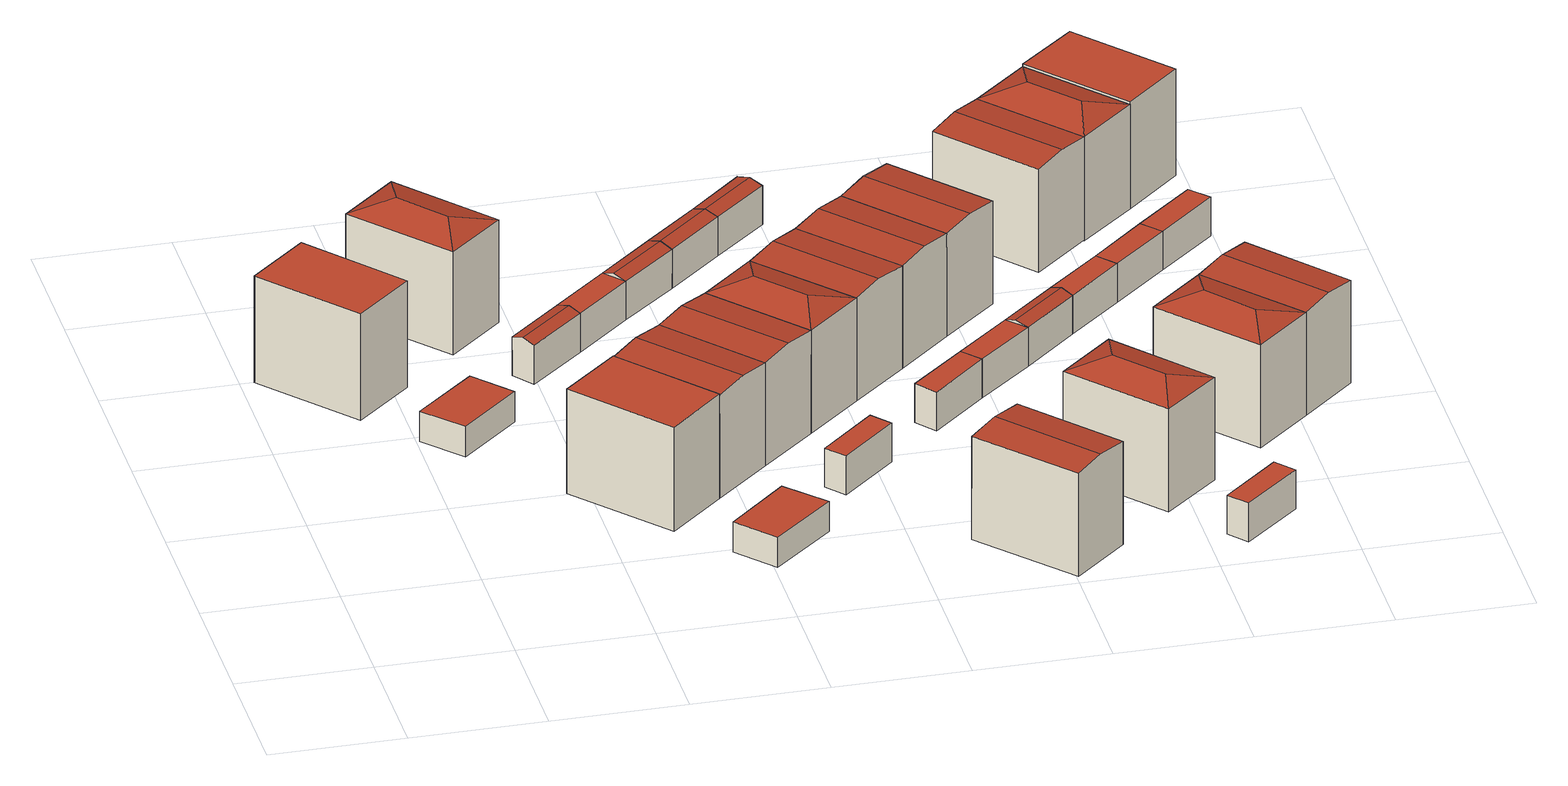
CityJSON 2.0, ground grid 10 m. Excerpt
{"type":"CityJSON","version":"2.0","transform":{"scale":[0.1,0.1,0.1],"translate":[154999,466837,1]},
"CityObjects":{
"building1":{"type":"Building","attributes":{"b3_bag_bag_overlap":0,"b3_bouwlagen":3,"b3_dak_type":"horizontal","b3_extrusie":"standard","b3_h_dak_50p":10.01,"b3_h_dak_70p":10.09,"b3_h_dak_max":10.17,"b3_h_dak_min":9.89,"b3_h_maaiveld":1.59,"b3_is_glas_dak":false,"b3_kas_warenhuis":false,"b3_kwaliteitsindicator":true,"b3_mutatie_ahn3_ahn4":false,"b3_mutatie_ahn4_ahn5":false,"b3_n_nok":0,"b3_n_vlakken":1,"b3_opp_buitenmuur":173.78,"b3_opp_dak_plat":49.98,"b3_opp_dak_schuin":0,"b3_opp_grond":49.98,"b3_opp_scheidingsmuur":71.55,"b3_rmse_lod12":0.107,"b3_rmse_lod13":0.107,"b3_rmse_lod22":0.0958,"b3_t_run":33,"b3_val3dity_lod12":"[]","b3_val3dity_lod13":"[]","b3_val3dity_lod22":"[]","b3_volume_lod12":423.64,"b3_volume_lod13":423.64,"b3_volume_lod22":421.16,"geconstateerd":false,"oorspronkelijkbouwjaar":1994,"status":"Pand in gebruik"},"children":["building1-1"]},
"building1-1":{"type":"BuildingPart","parents":["building1"],"geometry":[{"type":"Solid","lod":"2.2","boundaries":[[[[0,1,2,3]],[[4,5,6,7]],[[7,6,1,0]],[[6,5,2,1]],[[5,4,3,2]],[[4,7,0,3]]]],"semantics":{"surfaces":[{"type":"GroundSurface"},{"type":"RoofSurface"},{"type":"WallSurface"}],"values":[[0,1,2,2,2,2]]}}]},
"building2":{"type":"Building","attributes":{"b3_bag_bag_overlap":0,"b3_dak_type":"horizontal","b3_extrusie":"standard","b3_h_dak_50p":4.01,"b3_h_dak_70p":4.02,"b3_h_dak_max":4.13,"b3_h_dak_min":3.98,"b3_h_maaiveld":1.59,"b3_is_glas_dak":false,"b3_kas_warenhuis":false,"b3_kwaliteitsindicator":true,"b3_mutatie_ahn3_ahn4":false,"b3_mutatie_ahn4_ahn5":false,"b3_n_nok":0,"b3_n_vlakken":1,"b3_opp_buitenmuur":42.33,"b3_opp_dak_plat":22.39,"b3_opp_dak_schuin":0,"b3_opp_grond":22.39,"b3_opp_scheidingsmuur":4.65,"b3_rmse_lod12":0.0839,"b3_rmse_lod13":0.0839,"b3_rmse_lod22":0.0838,"b3_t_run":24,"b3_val3dity_lod12":"[]","b3_val3dity_lod13":"[]","b3_val3dity_lod22":"[]","b3_volume_lod12":54.36,"b3_volume_lod13":54.36,"b3_volume_lod22":54.27,"geconstateerd":false,"oorspronkelijkbouwjaar":1994,"status":"Pand in gebruik"},"children":["building2-1"]},
"building2-1":{"type":"BuildingPart","parents":["building2"],"geometry":[{"type":"Solid","lod":"2.2","boundaries":[[[[8,9,10,11]],[[12,13,14,15]],[[15,14,9,8]],[[14,13,10,9]],[[13,12,11,10]],[[12,15,8,11]]]],"semantics":{"surfaces":[{"type":"GroundSurface"},{"type":"RoofSurface"},{"type":"WallSurface"}],"values":[[0,1,2,2,2,2]]}}]},
"building3":{"type":"Building","attributes":{"b3_bag_bag_overlap":0,"b3_bouwlagen":3,"b3_dak_type":"slanted","b3_extrusie":"standard","b3_h_dak_50p":9.63,"b3_h_dak_70p":9.8,"b3_h_dak_max":9.95,"b3_h_dak_min":7.31,"b3_h_maaiveld":1.6,"b3_is_glas_dak":false,"b3_kas_warenhuis":false,"b3_kwaliteitsindicator":true,"b3_mutatie_ahn3_ahn4":false,"b3_mutatie_ahn4_ahn5":false,"b3_n_nok":0,"b3_n_vlakken":4,"b3_opp_buitenmuur":79.1,"b3_opp_dak_plat":0,"b3_opp_dak_schuin":55,"b3_opp_grond":48.96,"b3_opp_scheidingsmuur":133.66,"b3_rmse_lod12":0.854,"b3_rmse_lod13":0.854,"b3_rmse_lod22":0.239,"b3_t_run":28,"b3_val3dity_lod12":"[]","b3_val3dity_lod13":"[]","b3_val3dity_lod22":"[]","b3_volume_lod12":401.38,"b3_volume_lod13":401.38,"b3_volume_lod22":378.38,"geconstateerd":false,"oorspronkelijkbouwjaar":1994,"status":"Pand in gebruik"},"children":["building3-1"]},
"building3-1":{"type":"BuildingPart","parents":["building3"],"geometry":[{"type":"Solid","lod":"2.2","boundaries":[[[[16,17,18,19]],[[20,21,22]],[[21,20,17,16]],[[23,20,22,24]],[[20,23,18,17]],[[25,23,24]],[[23,25,19,18]],[[21,25,24,22]],[[25,21,16,19]]]],"semantics":{"surfaces":[{"type":"GroundSurface"},{"type":"RoofSurface"},{"type":"WallSurface"}],"values":[[0,1,2,1,2,1,2,1,2]]}}]},
"building4":{"type":"Building","attributes":{"b3_bag_bag_overlap":0,"b3_bouwlagen":3,"b3_dak_type":"horizontal","b3_extrusie":"standard","b3_h_dak_50p":9.91,"b3_h_dak_70p":9.94,"b3_h_dak_max":10.16,"b3_h_dak_min":9.87,"b3_h_maaiveld":1.59,"b3_is_glas_dak":false,"b3_kas_warenhuis":false,"b3_kwaliteitsindicator":true,"b3_mutatie_ahn3_ahn4":false,"b3_mutatie_ahn4_ahn5":false,"b3_n_nok":0,"b3_n_vlakken":1,"b3_opp_buitenmuur":172.55,"b3_opp_dak_plat":49.88,"b3_opp_dak_schuin":0,"b3_opp_grond":49.87,"b3_opp_scheidingsmuur":70.31,"b3_rmse_lod12":0.213,"b3_rmse_lod13":0.213,"b3_rmse_lod22":0.213,"b3_t_run":25,"b3_val3dity_lod12":"[]","b3_val3dity_lod13":"[]","b3_val3dity_lod22":"[]","b3_volume_lod12":416.63,"b3_volume_lod13":416.63,"b3_volume_lod22":416.56,"geconstateerd":false,"oorspronkelijkbouwjaar":1994,"status":"Pand in gebruik"},"children":["building4-1"]},
"building4-1":{"type":"BuildingPart","parents":["building4"],"geometry":[{"type":"Solid","lod":"2.2","boundaries":[[[[26,27,28,29]],[[30,31,32,33]],[[33,32,27,26]],[[32,31,28,27]],[[31,30,29,28]],[[30,33,26,29]]]],"semantics":{"surfaces":[{"type":"GroundSurface"},{"type":"RoofSurface"},{"type":"WallSurface"}],"values":[[0,1,2,2,2,2]]}}]},
"building5":{"type":"Building","attributes":{"b3_bag_bag_overlap":0,"b3_dak_type":"slanted","b3_extrusie":"standard","b3_h_dak_50p":4.66,"b3_h_dak_70p":4.73,"b3_h_dak_max":4.76,"b3_h_dak_min":4.03,"b3_h_maaiveld":1.6,"b3_h_nok":4.88,"b3_is_glas_dak":false,"b3_kas_warenhuis":false,"b3_kwaliteitsindicator":true,"b3_mutatie_ahn3_ahn4":false,"b3_mutatie_ahn4_ahn5":false,"b3_n_nok":1,"b3_n_vlakken":2,"b3_opp_buitenmuur":28.57,"b3_opp_dak_plat":0,"b3_opp_dak_schuin":12.62,"b3_opp_grond":10.59,"b3_opp_scheidingsmuur":11.51,"b3_rmse_lod12":0.236,"b3_rmse_lod13":0.236,"b3_rmse_lod22":0.0619,"b3_t_run":16,"b3_val3dity_lod12":"[]","b3_val3dity_lod13":"[]","b3_val3dity_lod22":"[]","b3_volume_lod12":32.81,"b3_volume_lod13":32.81,"b3_volume_lod22":31.3,"geconstateerd":false,"oorspronkelijkbouwjaar":1994,"status":"Pand in gebruik"},"children":["building5-1"]},
"building5-1":{"type":"BuildingPart","parents":["building5"],"geometry":[{"type":"Solid","lod":"2.2","boundaries":[[[[34,35,36,37]],[[38,39,40,41]],[[39,38,35,34]],[[38,41,42,36,35]],[[43,42,41,40]],[[42,43,37,36]],[[43,40,39,34,37]]]],"semantics":{"surfaces":[{"type":"GroundSurface"},{"type":"RoofSurface"},{"type":"WallSurface"}],"values":[[0,1,2,2,1,2,2]]}}]},
"building6":{"type":"Building","attributes":{"b3_bag_bag_overlap":0,"b3_bouwlagen":3,"b3_dak_type":"slanted","b3_extrusie":"standard","b3_h_dak_50p":9.61,"b3_h_dak_70p":9.78,"b3_h_dak_max":10.04,"b3_h_dak_min":7.28,"b3_h_maaiveld":1.59,"b3_is_glas_dak":false,"b3_kas_warenhuis":false,"b3_kwaliteitsindicator":true,"b3_mutatie_ahn3_ahn4":false,"b3_mutatie_ahn4_ahn5":false,"b3_n_nok":0,"b3_n_vlakken":4,"b3_opp_buitenmuur":74.58,"b3_opp_dak_plat":0,"b3_opp_dak_schuin":54.27,"b3_opp_grond":48.91,"b3_opp_scheidingsmuur":139.88,"b3_rmse_lod12":0.838,"b3_rmse_lod13":0.838,"b3_rmse_lod22":0.278,"b3_t_run":23,"b3_val3dity_lod12":"[]","b3_val3dity_lod13":"[]","b3_val3dity_lod22":"[]","b3_volume_lod12":400.58,"b3_volume_lod13":400.58,"b3_volume_lod22":380.45,"geconstateerd":false,"oorspronkelijkbouwjaar":1994,"status":"Pand in gebruik"},"children":["building6-1"]},
"building6-1":{"type":"BuildingPart","parents":["building6"],"geometry":[{"type":"Solid","lod":"2.2","boundaries":[[[[44,28,27,45]],[[46,47,48,28,44]],[[49,48,47,50]],[[48,49,27,28]],[[49,50,51,45,27]],[[46,51,50,47]],[[51,46,44,45]]]],"semantics":{"surfaces":[{"type":"GroundSurface"},{"type":"WallSurface"},{"type":"RoofSurface"}],"values":[[0,1,2,1,1,2,1]]}}]},
"building7":{"type":"Building","attributes":{"b3_bag_bag_overlap":0,"b3_dak_type":"slanted","b3_extrusie":"standard","b3_h_dak_50p":4.01,"b3_h_dak_70p":4.01,"b3_h_dak_max":4.05,"b3_h_dak_min":3.93,"b3_h_maaiveld":1.59,"b3_is_glas_dak":false,"b3_kas_warenhuis":false,"b3_kwaliteitsindicator":true,"b3_mutatie_ahn3_ahn4":false,"b3_mutatie_ahn4_ahn5":false,"b3_n_nok":0,"b3_n_vlakken":2,"b3_opp_buitenmuur":43.06,"b3_opp_dak_plat":23.05,"b3_opp_dak_schuin":0,"b3_opp_grond":23.04,"b3_opp_scheidingsmuur":4.51,"b3_rmse_lod12":0.111,"b3_rmse_lod13":0.111,"b3_rmse_lod22":0.113,"b3_t_run":24,"b3_val3dity_lod12":"[]","b3_val3dity_lod13":"[]","b3_val3dity_lod22":"[]","b3_volume_lod12":55.77,"b3_volume_lod13":55.77,"b3_volume_lod22":55.63,"geconstateerd":false,"oorspronkelijkbouwjaar":1995,"status":"Pand in gebruik"},"children":["building7-1"]},
"building7-1":{"type":"BuildingPart","parents":["building7"],"geometry":[{"type":"Solid","lod":"2.2","boundaries":[[[[52,53,54,55]],[[56,57,58,59]],[[59,58,53,52]],[[58,57,54,53]],[[57,56,55,54]],[[56,59,52,55]]]],"semantics":{"surfaces":[{"type":"GroundSurface"},{"type":"RoofSurface"},{"type":"WallSurface"}],"values":[[0,1,2,2,2,2]]}}]},
"building8":{"type":"Building","attributes":{"b3_bag_bag_overlap":0,"b3_dak_type":"slanted","b3_extrusie":"standard","b3_h_dak_50p":4.69,"b3_h_dak_70p":4.73,"b3_h_dak_max":4.76,"b3_h_dak_min":4.09,"b3_h_maaiveld":1.59,"b3_h_nok":4.84,"b3_is_glas_dak":false,"b3_kas_warenhuis":false,"b3_kwaliteitsindicator":true,"b3_mutatie_ahn3_ahn4":false,"b3_mutatie_ahn4_ahn5":false,"b3_n_nok":1,"b3_n_vlakken":2,"b3_opp_buitenmuur":34.67,"b3_opp_dak_plat":0,"b3_opp_dak_schuin":11.77,"b3_opp_grond":10.86,"b3_opp_scheidingsmuur":11.78,"b3_rmse_lod12":0.234,"b3_rmse_lod13":0.234,"b3_rmse_lod22":0.251,"b3_t_run":13,"b3_val3dity_lod12":"[]","b3_val3dity_lod13":"[]","b3_val3dity_lod22":"[]","b3_volume_lod12":34.01,"b3_volume_lod13":34.01,"b3_volume_lod22":33.98,"geconstateerd":false,"oorspronkelijkbouwjaar":1994,"status":"Pand in gebruik"},"children":["building8-1"]},
"building8-1":{"type":"BuildingPart","parents":["building8"],"geometry":[{"type":"Solid","lod":"2.2","boundaries":[[[[60,61,34,37]],[[43,39,62,63]],[[63,62,61,60]],[[62,39,34,61]],[[39,43,37,34]],[[43,63,60,37]]]],"semantics":{"surfaces":[{"type":"GroundSurface"},{"type":"RoofSurface"},{"type":"WallSurface"}],"values":[[0,1,2,2,2,2]]}}]},
"building9":{"type":"Building","attributes":{"b3_bag_bag_overlap":0,"b3_bouwlagen":3,"b3_dak_type":"slanted","b3_extrusie":"standard","b3_h_dak_50p":9.59,"b3_h_dak_70p":9.77,"b3_h_dak_max":9.9,"b3_h_dak_min":7.26,"b3_h_maaiveld":1.6,"b3_is_glas_dak":false,"b3_kas_warenhuis":false,"b3_kwaliteitsindicator":true,"b3_mutatie_ahn3_ahn4":false,"b3_mutatie_ahn4_ahn5":false,"b3_n_nok":0,"b3_n_vlakken":4,"b3_opp_buitenmuur":77.11,"b3_opp_dak_plat":0,"b3_opp_dak_schuin":54.2,"b3_opp_grond":48.92,"b3_opp_scheidingsmuur":136.77,"b3_rmse_lod12":0.855,"b3_rmse_lod13":0.855,"b3_rmse_lod22":0.257,"b3_t_run":23,"b3_val3dity_lod12":"[]","b3_val3dity_lod13":"[]","b3_val3dity_lod22":"[]","b3_volume_lod12":399.36,"b3_volume_lod13":399.36,"b3_volume_lod22":379.39,"geconstateerd":false,"oorspronkelijkbouwjaar":1994,"status":"Pand in gebruik"},"children":["building9-1"]},
"building9-1":{"type":"BuildingPart","parents":["building9"],"geometry":[{"type":"Solid","lod":"2.2","boundaries":[[[[64,65,44,45]],[[66,67,68,69]],[[67,66,65,64]],[[66,69,46,44,65]],[[51,46,69,68]],[[46,51,45,44]],[[51,68,67,64,45]]]],"semantics":{"surfaces":[{"type":"GroundSurface"},{"type":"RoofSurface"},{"type":"WallSurface"}],"values":[[0,1,2,2,1,2,2]]}}]},
"building10":{"type":"Building","attributes":{"b3_bag_bag_overlap":0,"b3_dak_type":"slanted","b3_extrusie":"standard","b3_h_dak_50p":4.66,"b3_h_dak_70p":4.73,"b3_h_dak_max":4.76,"b3_h_dak_min":4.13,"b3_h_maaiveld":1.59,"b3_h_nok":4.86,"b3_is_glas_dak":false,"b3_kas_warenhuis":false,"b3_kwaliteitsindicator":true,"b3_mutatie_ahn3_ahn4":false,"b3_mutatie_ahn4_ahn5":false,"b3_n_nok":1,"b3_n_vlakken":2,"b3_opp_buitenmuur":28.5,"b3_opp_dak_plat":0,"b3_opp_dak_schuin":13.48,"b3_opp_grond":11.12,"b3_opp_scheidingsmuur":11.96,"b3_rmse_lod12":0.245,"b3_rmse_lod13":0.245,"b3_rmse_lod22":0.0618,"b3_t_run":11,"b3_val3dity_lod12":"[]","b3_val3dity_lod13":"[]","b3_val3dity_lod22":"[]","b3_volume_lod12":34.49,"b3_volume_lod13":34.49,"b3_volume_lod22":32.84,"geconstateerd":false,"oorspronkelijkbouwjaar":1994,"status":"Pand in gebruik"},"children":["building10-1"]},
"building10-1":{"type":"BuildingPart","parents":["building10"],"geometry":[{"type":"Solid","lod":"2.2","boundaries":[[[[61,60,70,71]],[[62,72,63,60,61]],[[73,63,72,74]],[[63,73,70,60]],[[73,74,75,71,70]],[[62,75,74,72]],[[75,62,61,71]]]],"semantics":{"surfaces":[{"type":"GroundSurface"},{"type":"WallSurface"},{"type":"RoofSurface"}],"values":[[0,1,2,1,1,2,1]]}}]},
"building11":{"type":"Building","attributes":{"b3_bag_bag_overlap":0,"b3_dak_type":"slanted","b3_extrusie":"standard","b3_h_dak_50p":4.65,"b3_h_dak_70p":4.73,"b3_h_dak_max":4.77,"b3_h_dak_min":4.06,"b3_h_maaiveld":1.6,"b3_h_nok":4.87,"b3_is_glas_dak":false,"b3_kas_warenhuis":false,"b3_kwaliteitsindicator":true,"b3_mutatie_ahn3_ahn4":false,"b3_mutatie_ahn4_ahn5":false,"b3_n_nok":1,"b3_n_vlakken":2,"b3_opp_buitenmuur":34.81,"b3_opp_dak_plat":0,"b3_opp_dak_schuin":12.19,"b3_opp_grond":10.3,"b3_opp_scheidingsmuur":11.9,"b3_rmse_lod12":0.229,"b3_rmse_lod13":0.229,"b3_rmse_lod22":0.273,"b3_t_run":13,"b3_val3dity_lod12":"[]","b3_val3dity_lod13":"[]","b3_val3dity_lod22":"[]","b3_volume_lod12":31.99,"b3_volume_lod13":31.99,"b3_volume_lod22":32.71,"geconstateerd":false,"oorspronkelijkbouwjaar":1995,"status":"Pand in gebruik"},"children":["building11-1"]},
"building11-1":{"type":"BuildingPart","parents":["building11"],"geometry":[{"type":"Solid","lod":"2.2","boundaries":[[[[76,77,78,79]],[[80,81,82,83]],[[83,82,77,76]],[[82,81,78,77]],[[81,80,79,78]],[[80,83,76,79]]]],"semantics":{"surfaces":[{"type":"GroundSurface"},{"type":"RoofSurface"},{"type":"WallSurface"}],"values":[[0,1,2,2,2,2]]}}]},
"building12":{"type":"Building","attributes":{"b3_bag_bag_overlap":0,"b3_bouwlagen":3,"b3_dak_type":"slanted","b3_extrusie":"standard","b3_h_dak_50p":9.6,"b3_h_dak_70p":9.77,"b3_h_dak_max":9.9,"b3_h_dak_min":7.27,"b3_h_maaiveld":1.58,"b3_is_glas_dak":false,"b3_kas_warenhuis":false,"b3_kwaliteitsindicator":true,"b3_mutatie_ahn3_ahn4":false,"b3_mutatie_ahn4_ahn5":false,"b3_n_nok":0,"b3_n_vlakken":4,"b3_opp_buitenmuur":72.78,"b3_opp_dak_plat":0.08,"b3_opp_dak_schuin":56.34,"b3_opp_grond":48.92,"b3_opp_scheidingsmuur":134.62,"b3_rmse_lod12":0.874,"b3_rmse_lod13":0.874,"b3_rmse_lod22":0.115,"b3_t_run":31,"b3_val3dity_lod12":"[]","b3_val3dity_lod13":"[]","b3_val3dity_lod22":"[]","b3_volume_lod12":400.14,"b3_volume_lod13":400.14,"b3_volume_lod22":372.82,"geconstateerd":false,"oorspronkelijkbouwjaar":1994,"status":"Pand in gebruik"},"children":["building12-1"]},
"building12-1":{"type":"BuildingPart","parents":["building12"],"geometry":[{"type":"Solid","lod":"2.2","boundaries":[[[[64,84,85,65]],[[86,67,87]],[[67,86,84,64]],[[88,86,87,89]],[[86,88,85,84]],[[66,88,89]],[[88,66,65,85]],[[67,66,89,87]],[[66,67,64,65]]]],"semantics":{"surfaces":[{"type":"GroundSurface"},{"type":"RoofSurface"},{"type":"WallSurface"}],"values":[[0,1,2,1,2,1,2,1,2]]}}]},
"building13":{"type":"Building","attributes":{"b3_bag_bag_overlap":0,"b3_dak_type":"slanted","b3_extrusie":"standard","b3_h_dak_50p":4.65,"b3_h_dak_70p":4.73,"b3_h_dak_max":4.75,"b3_h_dak_min":4.09,"b3_h_maaiveld":1.6,"b3_h_nok":4.89,"b3_is_glas_dak":false,"b3_kas_warenhuis":false,"b3_kwaliteitsindicator":true,"b3_mutatie_ahn3_ahn4":false,"b3_mutatie_ahn4_ahn5":false,"b3_n_nok":1,"b3_n_vlakken":2,"b3_opp_buitenmuur":28.01,"b3_opp_dak_plat":0,"b3_opp_dak_schuin":13.42,"b3_opp_grond":11.18,"b3_opp_scheidingsmuur":12.06,"b3_rmse_lod12":0.239,"b3_rmse_lod13":0.239,"b3_rmse_lod22":0.0592,"b3_t_run":9,"b3_val3dity_lod12":"[]","b3_val3dity_lod13":"[]","b3_val3dity_lod22":"[]","b3_volume_lod12":34.68,"b3_volume_lod13":34.68,"b3_volume_lod22":32.81,"geconstateerd":false,"oorspronkelijkbouwjaar":1994,"status":"Pand in gebruik"},"children":["building13-1"]},
"building13-1":{"type":"BuildingPart","parents":["building13"],"geometry":[{"type":"Solid","lod":"2.2","boundaries":[[[[90,71,70,91]],[[75,92,93,94]],[[92,75,71,90]],[[75,94,73,70,71]],[[95,73,94,93]],[[73,95,91,70]],[[95,93,92,90,91]]]],"semantics":{"surfaces":[{"type":"GroundSurface"},{"type":"RoofSurface"},{"type":"WallSurface"}],"values":[[0,1,2,2,1,2,2]]}}]},
"building14":{"type":"Building","attributes":{"b3_bag_bag_overlap":0,"b3_bouwlagen":3,"b3_dak_type":"slanted","b3_extrusie":"standard","b3_h_dak_50p":9.59,"b3_h_dak_70p":9.77,"b3_h_dak_max":9.9,"b3_h_dak_min":7.33,"b3_h_maaiveld":1.58,"b3_is_glas_dak":false,"b3_kas_warenhuis":false,"b3_kwaliteitsindicator":true,"b3_mutatie_ahn3_ahn4":false,"b3_mutatie_ahn4_ahn5":false,"b3_n_nok":0,"b3_n_vlakken":4,"b3_opp_buitenmuur":77.41,"b3_opp_dak_plat":31.32,"b3_opp_dak_schuin":23.67,"b3_opp_grond":48.92,"b3_opp_scheidingsmuur":134.7,"b3_rmse_lod12":0.86,"b3_rmse_lod13":0.86,"b3_rmse_lod22":0.268,"b3_t_run":24,"b3_val3dity_lod12":"[]","b3_val3dity_lod13":"[]","b3_val3dity_lod22":"[]","b3_volume_lod12":400.27,"b3_volume_lod13":400.27,"b3_volume_lod22":377.98,"geconstateerd":false,"oorspronkelijkbouwjaar":1994,"status":"Pand in gebruik"},"children":["building14-1"]},
"building14-1":{"type":"BuildingPart","parents":["building14"],"geometry":[{"type":"Solid","lod":"2.2","boundaries":[[[[84,96,97,85]],[[86,98,99,96,84]],[[100,99,98,101]],[[99,100,97,96]],[[100,101,88,85,97]],[[86,88,101,98]],[[88,86,84,85]]]],"semantics":{"surfaces":[{"type":"GroundSurface"},{"type":"WallSurface"},{"type":"RoofSurface"}],"values":[[0,1,2,1,1,2,1]]}}]},
"building15":{"type":"Building","attributes":{"b3_bag_bag_overlap":0,"b3_bouwlagen":3,"b3_dak_type":"slanted","b3_extrusie":"standard","b3_h_dak_50p":9.61,"b3_h_dak_70p":9.83,"b3_h_dak_max":9.96,"b3_h_dak_min":7.35,"b3_h_maaiveld":1.59,"b3_h_nok":10.12,"b3_is_glas_dak":false,"b3_kas_warenhuis":false,"b3_kwaliteitsindicator":true,"b3_mutatie_ahn3_ahn4":false,"b3_mutatie_ahn4_ahn5":false,"b3_n_nok":3,"b3_n_vlakken":6,"b3_opp_buitenmuur":80.99,"b3_opp_dak_plat":0,"b3_opp_dak_schuin":56.87,"b3_opp_grond":48.91,"b3_opp_scheidingsmuur":133.25,"b3_rmse_lod12":0.899,"b3_rmse_lod13":0.899,"b3_rmse_lod22":0.156,"b3_t_run":25,"b3_val3dity_lod12":"[]","b3_val3dity_lod13":"[]","b3_val3dity_lod22":"[]","b3_volume_lod12":402.04,"b3_volume_lod13":402.04,"b3_volume_lod22":379.48,"geconstateerd":false,"oorspronkelijkbouwjaar":1995,"status":"Pand in gebruik"},"children":["building15-1"]},
"building15-1":{"type":"BuildingPart","parents":["building15"],"geometry":[{"type":"Solid","lod":"2.2","boundaries":[[[[102,103,104,105]],[[106,107,108,109]],[[107,106,103,102]],[[106,109,110,104,103]],[[111,110,109,108]],[[110,111,105,104]],[[111,108,107,102,105]]]],"semantics":{"surfaces":[{"type":"GroundSurface"},{"type":"RoofSurface"},{"type":"WallSurface"}],"values":[[0,1,2,2,1,2,2]]}}]},
"building16":{"type":"Building","attributes":{"b3_bag_bag_overlap":0,"b3_dak_type":"slanted","b3_extrusie":"standard","b3_h_dak_50p":4.63,"b3_h_dak_70p":4.7,"b3_h_dak_max":4.75,"b3_h_dak_min":4.07,"b3_h_maaiveld":1.6,"b3_h_nok":4.86,"b3_is_glas_dak":false,"b3_kas_warenhuis":false,"b3_kwaliteitsindicator":true,"b3_mutatie_ahn3_ahn4":false,"b3_mutatie_ahn4_ahn5":false,"b3_n_nok":1,"b3_n_vlakken":2,"b3_opp_buitenmuur":27.67,"b3_opp_dak_plat":0,"b3_opp_dak_schuin":13.67,"b3_opp_grond":11.32,"b3_opp_scheidingsmuur":12.23,"b3_rmse_lod12":0.244,"b3_rmse_lod13":0.244,"b3_rmse_lod22":0.0616,"b3_t_run":10,"b3_val3dity_lod12":"[]","b3_val3dity_lod13":"[]","b3_val3dity_lod22":"[]","b3_volume_lod12":34.95,"b3_volume_lod13":34.95,"b3_volume_lod22":33.09,"geconstateerd":false,"oorspronkelijkbouwjaar":1994,"status":"Pand in gebruik"},"children":["building16-1"]},
"building16-1":{"type":"BuildingPart","parents":["building16"],"geometry":[{"type":"Solid","lod":"2.2","boundaries":[[[[91,112,113,90]],[[114,95,93,115]],[[95,114,112,91]],[[114,115,116,113,112]],[[92,116,115,93]],[[116,92,90,113]],[[92,93,95,91,90]]]],"semantics":{"surfaces":[{"type":"GroundSurface"},{"type":"RoofSurface"},{"type":"WallSurface"}],"values":[[0,1,2,2,1,2,2]]}}]},
"building17":{"type":"Building","attributes":{"b3_bag_bag_overlap":0,"b3_dak_type":"slanted","b3_extrusie":"standard","b3_h_dak_50p":4.62,"b3_h_dak_70p":4.71,"b3_h_dak_max":4.76,"b3_h_dak_min":4.07,"b3_h_maaiveld":1.58,"b3_h_nok":4.84,"b3_is_glas_dak":false,"b3_kas_warenhuis":false,"b3_kwaliteitsindicator":true,"b3_mutatie_ahn3_ahn4":false,"b3_mutatie_ahn4_ahn5":false,"b3_n_nok":1,"b3_n_vlakken":2,"b3_opp_buitenmuur":34.94,"b3_opp_dak_plat":0,"b3_opp_dak_schuin":12.22,"b3_opp_grond":10.32,"b3_opp_scheidingsmuur":11.94,"b3_rmse_lod12":0.245,"b3_rmse_lod13":0.245,"b3_rmse_lod22":0.254,"b3_t_run":12,"b3_val3dity_lod12":"[]","b3_val3dity_lod13":"[]","b3_val3dity_lod22":"[]","b3_volume_lod12":32.19,"b3_volume_lod13":32.19,"b3_volume_lod22":32.85,"geconstateerd":false,"oorspronkelijkbouwjaar":1995,"status":"Pand in gebruik"},"children":["building17-1"]},
"building17-1":{"type":"BuildingPart","parents":["building17"],"geometry":[{"type":"Solid","lod":"2.2","boundaries":[[[[117,118,119,120]],[[121,122,123,124]],[[124,123,118,117]],[[123,122,119,118]],[[122,121,120,119]],[[121,124,117,120]]]],"semantics":{"surfaces":[{"type":"GroundSurface"},{"type":"RoofSurface"},{"type":"WallSurface"}],"values":[[0,1,2,2,2,2]]}}]},
"building18":{"type":"Building","attributes":{"b3_bag_bag_overlap":0,"b3_bouwlagen":3,"b3_dak_type":"slanted","b3_extrusie":"standard","b3_h_dak_50p":9.61,"b3_h_dak_70p":9.77,"b3_h_dak_max":9.9,"b3_h_dak_min":7.26,"b3_h_maaiveld":1.59,"b3_is_glas_dak":false,"b3_kas_warenhuis":false,"b3_kwaliteitsindicator":true,"b3_mutatie_ahn3_ahn4":false,"b3_mutatie_ahn4_ahn5":false,"b3_n_nok":0,"b3_n_vlakken":4,"b3_opp_buitenmuur":76.96,"b3_opp_dak_plat":0,"b3_opp_dak_schuin":54.33,"b3_opp_grond":48.92,"b3_opp_scheidingsmuur":137.11,"b3_rmse_lod12":0.86,"b3_rmse_lod13":0.86,"b3_rmse_lod22":0.256,"b3_t_run":23,"b3_val3dity_lod12":"[]","b3_val3dity_lod13":"[]","b3_val3dity_lod22":"[]","b3_volume_lod12":399.9,"b3_volume_lod13":399.9,"b3_volume_lod22":379.91,"geconstateerd":false,"oorspronkelijkbouwjaar":1994,"status":"Pand in gebruik"},"children":["building18-1"]},
"building18-1":{"type":"BuildingPart","parents":["building18"],"geometry":[{"type":"Solid","lod":"2.2","boundaries":[[[[125,126,97,96]],[[127,128,129,130]],[[128,127,126,125]],[[127,130,100,97,126]],[[99,100,130,129]],[[100,99,96,97]],[[99,129,128,125,96]]]],"semantics":{"surfaces":[{"type":"GroundSurface"},{"type":"RoofSurface"},{"type":"WallSurface"}],"values":[[0,1,2,2,1,2,2]]}}]},
"building19":{"type":"Building","attributes":{"b3_bag_bag_overlap":0,"b3_dak_type":"slanted","b3_extrusie":"standard","b3_h_dak_50p":4.66,"b3_h_dak_70p":4.73,"b3_h_dak_max":4.76,"b3_h_dak_min":4.03,"b3_h_maaiveld":1.59,"b3_h_nok":4.86,"b3_is_glas_dak":false,"b3_kas_warenhuis":false,"b3_kwaliteitsindicator":true,"b3_mutatie_ahn3_ahn4":false,"b3_mutatie_ahn4_ahn5":false,"b3_n_nok":1,"b3_n_vlakken":2,"b3_opp_buitenmuur":34.22,"b3_opp_dak_plat":0,"b3_opp_dak_schuin":11.73,"b3_opp_grond":10.12,"b3_opp_scheidingsmuur":11.51,"b3_rmse_lod12":0.232,"b3_rmse_lod13":0.232,"b3_rmse_lod22":0.266,"b3_t_run":13,"b3_val3dity_lod12":"[]","b3_val3dity_lod13":"[]","b3_val3dity_lod22":"[]","b3_volume_lod12":31.49,"b3_volume_lod13":31.49,"b3_volume_lod22":31.91,"geconstateerd":false,"oorspronkelijkbouwjaar":1995,"status":"Pand in gebruik"},"children":["building19-1"]},
"building19-1":{"type":"BuildingPart","parents":["building19"],"geometry":[{"type":"Solid","lod":"2.2","boundaries":[[[[119,131,132,120]],[[121,133,134,122]],[[122,134,131,119]],[[134,133,132,131]],[[133,121,120,132]],[[121,122,119,120]]]],"semantics":{"surfaces":[{"type":"GroundSurface"},{"type":"RoofSurface"},{"type":"WallSurface"}],"values":[[0,1,2,2,2,2]]}}]},
"building20":{"type":"Building","attributes":{"b3_bag_bag_overlap":0,"b3_bouwlagen":3,"b3_dak_type":"slanted","b3_extrusie":"standard","b3_h_dak_50p":9.61,"b3_h_dak_70p":9.78,"b3_h_dak_max":9.91,"b3_h_dak_min":7.35,"b3_h_maaiveld":1.58,"b3_is_glas_dak":false,"b3_kas_warenhuis":false,"b3_kwaliteitsindicator":true,"b3_mutatie_ahn3_ahn4":false,"b3_mutatie_ahn4_ahn5":false,"b3_n_nok":0,"b3_n_vlakken":4,"b3_opp_buitenmuur":74.43,"b3_opp_dak_plat":29.35,"b3_opp_dak_schuin":25.92,"b3_opp_grond":48.91,"b3_opp_scheidingsmuur":136.96,"b3_rmse_lod12":0.828,"b3_rmse_lod13":0.828,"b3_rmse_lod22":0.175,"b3_t_run":29,"b3_val3dity_lod12":"[]","b3_val3dity_lod13":"[]","b3_val3dity_lod22":"[]","b3_volume_lod12":400.92,"b3_volume_lod13":400.92,"b3_volume_lod22":376.62,"geconstateerd":false,"oorspronkelijkbouwjaar":1994,"status":"Pand in gebruik"},"children":["building20-1"]},
"building20-1":{"type":"BuildingPart","parents":["building20"],"geometry":[{"type":"Solid","lod":"2.2","boundaries":[[[[135,126,125,136]],[[137,138,127,126,135]],[[128,127,138,139]],[[127,128,125,126]],[[128,139,140,136,125]],[[137,140,139,138]],[[140,137,135,136]]]],"semantics":{"surfaces":[{"type":"GroundSurface"},{"type":"WallSurface"},{"type":"RoofSurface"}],"values":[[0,1,2,1,1,2,1]]}}]},
"building21":{"type":"Building","attributes":{"b3_bag_bag_overlap":0,"b3_bouwlagen":3,"b3_dak_type":"slanted","b3_extrusie":"standard","b3_h_dak_50p":9.58,"b3_h_dak_70p":9.75,"b3_h_dak_max":9.9,"b3_h_dak_min":7.27,"b3_h_maaiveld":1.58,"b3_is_glas_dak":false,"b3_kas_warenhuis":false,"b3_kwaliteitsindicator":true,"b3_mutatie_ahn3_ahn4":false,"b3_mutatie_ahn4_ahn5":false,"b3_n_nok":0,"b3_n_vlakken":4,"b3_opp_buitenmuur":72.77,"b3_opp_dak_plat":26.28,"b3_opp_dak_schuin":30.12,"b3_opp_grond":48.9,"b3_opp_scheidingsmuur":134.01,"b3_rmse_lod12":0.871,"b3_rmse_lod13":0.871,"b3_rmse_lod22":0.1,"b3_t_run":31,"b3_val3dity_lod12":"[]","b3_val3dity_lod13":"[]","b3_val3dity_lod22":"[]","b3_volume_lod12":399.94,"b3_volume_lod13":399.94,"b3_volume_lod22":372.06,"geconstateerd":false,"oorspronkelijkbouwjaar":1995,"status":"Pand in gebruik"},"children":["building21-1"]},
"building21-1":{"type":"BuildingPart","parents":["building21"],"geometry":[{"type":"Solid","lod":"2.2","boundaries":[[[[141,142,143,144]],[[145,146,147]],[[146,145,142,141]],[[148,145,147,149]],[[145,148,143,142]],[[150,148,149]],[[148,150,144,143]],[[146,150,149,147]],[[150,146,141,144]]]],"semantics":{"surfaces":[{"type":"GroundSurface"},{"type":"RoofSurface"},{"type":"WallSurface"}],"values":[[0,1,2,1,2,1,2,1,2]]}}]},
"building22":{"type":"Building","attributes":{"b3_bag_bag_overlap":0,"b3_dak_type":"slanted","b3_extrusie":"standard","b3_h_dak_50p":4.63,"b3_h_dak_70p":4.72,"b3_h_dak_max":4.76,"b3_h_dak_min":3.83,"b3_h_maaiveld":1.58,"b3_h_nok":4.88,"b3_is_glas_dak":false,"b3_kas_warenhuis":false,"b3_kwaliteitsindicator":true,"b3_mutatie_ahn3_ahn4":false,"b3_mutatie_ahn4_ahn5":false,"b3_n_nok":1,"b3_n_vlakken":2,"b3_opp_buitenmuur":29.28,"b3_opp_dak_plat":0,"b3_opp_dak_schuin":12.23,"b3_opp_grond":10.25,"b3_opp_scheidingsmuur":11.18,"b3_rmse_lod12":0.262,"b3_rmse_lod13":0.262,"b3_rmse_lod22":0.0769,"b3_t_run":10,"b3_val3dity_lod12":"[]","b3_val3dity_lod13":"[]","b3_val3dity_lod22":"[]","b3_volume_lod12":31.95,"b3_volume_lod13":31.95,"b3_volume_lod22":30.58,"geconstateerd":false,"oorspronkelijkbouwjaar":1995,"status":"Pand in gebruik"},"children":["building22-1"]},
"building22-1":{"type":"BuildingPart","parents":["building22"],"geometry":[{"type":"Solid","lod":"2.2","boundaries":[[[[131,151,152,132]],[[153,134,154,155]],[[134,153,151,131]],[[153,155,156,152,151]],[[133,156,155,154]],[[156,133,132,152]],[[133,154,134,131,132]]]],"semantics":{"surfaces":[{"type":"GroundSurface"},{"type":"RoofSurface"},{"type":"WallSurface"}],"values":[[0,1,2,2,1,2,2]]}}]},
"building23":{"type":"Building","attributes":{"b3_bag_bag_overlap":0,"b3_dak_type":"slanted","b3_extrusie":"standard","b3_h_dak_50p":4.63,"b3_h_dak_70p":4.73,"b3_h_dak_max":4.75,"b3_h_dak_min":4.05,"b3_h_maaiveld":1.58,"b3_h_nok":4.84,"b3_is_glas_dak":false,"b3_kas_warenhuis":false,"b3_kwaliteitsindicator":true,"b3_mutatie_ahn3_ahn4":false,"b3_mutatie_ahn4_ahn5":false,"b3_n_nok":1,"b3_n_vlakken":2,"b3_opp_buitenmuur":35.8,"b3_opp_dak_plat":0,"b3_opp_dak_schuin":12.12,"b3_opp_grond":10.34,"b3_opp_scheidingsmuur":11.39,"b3_rmse_lod12":0.245,"b3_rmse_lod13":0.245,"b3_rmse_lod22":0.239,"b3_t_run":10,"b3_val3dity_lod12":"[]","b3_val3dity_lod13":"[]","b3_val3dity_lod22":"[]","b3_volume_lod12":32.29,"b3_volume_lod13":32.29,"b3_volume_lod22":32.76,"geconstateerd":false,"oorspronkelijkbouwjaar":1994,"status":"Pand in gebruik"},"children":["building23-1"]},
"building23-1":{"type":"BuildingPart","parents":["building23"],"geometry":[{"type":"Solid","lod":"2.2","boundaries":[[[[157,158,159,160]],[[161,162,163,164]],[[164,163,158,157]],[[163,162,159,158]],[[162,161,160,159]],[[161,164,157,160]]]],"semantics":{"surfaces":[{"type":"GroundSurface"},{"type":"RoofSurface"},{"type":"WallSurface"}],"values":[[0,1,2,2,2,2]]}}]},
"building24":{"type":"Building","attributes":{"b3_bag_bag_overlap":0,"b3_dak_type":"slanted","b3_extrusie":"standard","b3_h_dak_50p":4.67,"b3_h_dak_70p":4.74,"b3_h_dak_max":4.76,"b3_h_dak_min":4.14,"b3_h_maaiveld":1.58,"b3_h_nok":4.86,"b3_is_glas_dak":false,"b3_kas_warenhuis":false,"b3_kwaliteitsindicator":true,"b3_mutatie_ahn3_ahn4":false,"b3_mutatie_ahn4_ahn5":false,"b3_n_nok":1,"b3_n_vlakken":2,"b3_opp_buitenmuur":34.1,"b3_opp_dak_plat":0,"b3_opp_dak_schuin":11.33,"b3_opp_grond":10.03,"b3_opp_scheidingsmuur":11.44,"b3_rmse_lod12":0.231,"b3_rmse_lod13":0.231,"b3_rmse_lod22":0.26,"b3_t_run":12,"b3_val3dity_lod12":"[]","b3_val3dity_lod13":"[]","b3_val3dity_lod22":"[]","b3_volume_lod12":31.39,"b3_volume_lod13":31.39,"b3_volume_lod22":31.69,"geconstateerd":false,"oorspronkelijkbouwjaar":1995,"status":"Pand in gebruik"},"children":["building24-1"]},
"building24-1":{"type":"BuildingPart","parents":["building24"],"geometry":[{"type":"Solid","lod":"2.2","boundaries":[[[[165,152,151,166]],[[167,153,156,168]],[[168,156,152,165]],[[156,153,151,152]],[[153,167,166,151]],[[167,168,165,166]]]],"semantics":{"surfaces":[{"type":"GroundSurface"},{"type":"RoofSurface"},{"type":"WallSurface"}],"values":[[0,1,2,2,2,2]]}}]},
"building25":{"type":"Building","attributes":{"b3_bag_bag_overlap":0,"b3_bouwlagen":3,"b3_dak_type":"slanted","b3_extrusie":"standard","b3_h_dak_50p":9.6,"b3_h_dak_70p":9.77,"b3_h_dak_max":9.91,"b3_h_dak_min":7.29,"b3_h_maaiveld":1.57,"b3_is_glas_dak":false,"b3_kas_warenhuis":false,"b3_kwaliteitsindicator":true,"b3_mutatie_ahn3_ahn4":false,"b3_mutatie_ahn4_ahn5":false,"b3_n_nok":0,"b3_n_vlakken":4,"b3_opp_buitenmuur":80.27,"b3_opp_dak_plat":0,"b3_opp_dak_schuin":54.32,"b3_opp_grond":48.91,"b3_opp_scheidingsmuur":134.68,"b3_rmse_lod12":0.867,"b3_rmse_lod13":0.867,"b3_rmse_lod22":0.229,"b3_t_run":32,"b3_val3dity_lod12":"[]","b3_val3dity_lod13":"[]","b3_val3dity_lod22":"[]","b3_volume_lod12":401.3,"b3_volume_lod13":401.3,"b3_volume_lod22":381.36,"geconstateerd":false,"oorspronkelijkbouwjaar":1994,"status":"Pand in gebruik"},"children":["building25-1"]},
"building25-1":{"type":"BuildingPart","parents":["building25"],"geometry":[{"type":"Solid","lod":"2.2","boundaries":[[[[169,170,171,172]],[[173,174,175,176]],[[174,173,170,169]],[[173,176,177,171,170]],[[178,177,176,175]],[[177,178,172,171]],[[178,175,174,169,172]]]],"semantics":{"surfaces":[{"type":"GroundSurface"},{"type":"RoofSurface"},{"type":"WallSurface"}],"values":[[0,1,2,2,1,2,2]]}}]},
"building26":{"type":"Building","attributes":{"b3_bag_bag_overlap":0,"b3_bouwlagen":3,"b3_dak_type":"slanted","b3_extrusie":"standard","b3_h_dak_50p":9.58,"b3_h_dak_70p":9.77,"b3_h_dak_max":9.91,"b3_h_dak_min":7.28,"b3_h_maaiveld":1.57,"b3_is_glas_dak":false,"b3_kas_warenhuis":false,"b3_kwaliteitsindicator":true,"b3_mutatie_ahn3_ahn4":false,"b3_mutatie_ahn4_ahn5":false,"b3_n_nok":0,"b3_n_vlakken":4,"b3_opp_buitenmuur":74.14,"b3_opp_dak_plat":0,"b3_opp_dak_schuin":55.19,"b3_opp_grond":48.9,"b3_opp_scheidingsmuur":137.08,"b3_rmse_lod12":0.856,"b3_rmse_lod13":0.856,"b3_rmse_lod22":0.194,"b3_t_run":32,"b3_val3dity_lod12":"[]","b3_val3dity_lod13":"[]","b3_val3dity_lod22":"[]","b3_volume_lod12":400.75,"b3_volume_lod13":400.75,"b3_volume_lod22":377.14,"geconstateerd":false,"oorspronkelijkbouwjaar":1995,"status":"Pand in gebruik"},"children":["building26-1"]},
"building26-1":{"type":"BuildingPart","parents":["building26"],"geometry":[{"type":"Solid","lod":"2.2","boundaries":[[[[179,180,181,182]],[[183,184,185]],[[184,183,180,179]],[[186,183,185,187]],[[183,186,181,180]],[[188,186,187]],[[186,188,182,181]],[[184,188,187,185]],[[188,184,179,182]]]],"semantics":{"surfaces":[{"type":"GroundSurface"},{"type":"RoofSurface"},{"type":"WallSurface"}],"values":[[0,1,2,1,2,1,2,1,2]]}}]},
"building27":{"type":"Building","attributes":{"b3_bag_bag_overlap":0,"b3_dak_type":"slanted","b3_extrusie":"standard","b3_h_dak_50p":4.68,"b3_h_dak_70p":4.73,"b3_h_dak_max":4.76,"b3_h_dak_min":4.03,"b3_h_maaiveld":1.57,"b3_h_nok":4.86,"b3_is_glas_dak":false,"b3_kas_warenhuis":false,"b3_kwaliteitsindicator":true,"b3_mutatie_ahn3_ahn4":false,"b3_mutatie_ahn4_ahn5":false,"b3_n_nok":1,"b3_n_vlakken":2,"b3_opp_buitenmuur":33.82,"b3_opp_dak_plat":0,"b3_opp_dak_schuin":11.14,"b3_opp_grond":10.18,"b3_opp_scheidingsmuur":11.79,"b3_rmse_lod12":0.228,"b3_rmse_lod13":0.228,"b3_rmse_lod22":0.231,"b3_t_run":10,"b3_val3dity_lod12":"[]","b3_val3dity_lod13":"[]","b3_val3dity_lod22":"[]","b3_volume_lod12":32.01,"b3_volume_lod13":32.01,"b3_volume_lod22":31.88,"geconstateerd":false,"oorspronkelijkbouwjaar":1995,"status":"Pand in gebruik"},"children":["building27-1"]},
"building27-1":{"type":"BuildingPart","parents":["building27"],"geometry":[{"type":"Solid","lod":"2.2","boundaries":[[[[165,166,189,190]],[[191,192,167,168]],[[168,167,166,165]],[[167,192,189,166]],[[192,191,190,189]],[[191,168,165,190]]]],"semantics":{"surfaces":[{"type":"GroundSurface"},{"type":"RoofSurface"},{"type":"WallSurface"}],"values":[[0,1,2,2,2,2]]}}]},
"building28":{"type":"Building","attributes":{"b3_bag_bag_overlap":0,"b3_bouwlagen":3,"b3_dak_type":"slanted","b3_extrusie":"standard","b3_h_dak_50p":9.57,"b3_h_dak_70p":9.77,"b3_h_dak_max":10.14,"b3_h_dak_min":7.25,"b3_h_maaiveld":1.55,"b3_is_glas_dak":false,"b3_kas_warenhuis":false,"b3_kwaliteitsindicator":true,"b3_mutatie_ahn3_ahn4":false,"b3_mutatie_ahn4_ahn5":false,"b3_n_nok":0,"b3_n_vlakken":6,"b3_opp_buitenmuur":80.64,"b3_opp_dak_plat":0,"b3_opp_dak_schuin":62.15,"b3_opp_grond":48.96,"b3_opp_scheidingsmuur":139.28,"b3_rmse_lod12":0.993,"b3_rmse_lod13":0.993,"b3_rmse_lod22":0.281,"b3_t_run":31,"b3_val3dity_lod12":"[]","b3_val3dity_lod13":"[]","b3_val3dity_lod22":"[]","b3_volume_lod12":403.48,"b3_volume_lod13":403.48,"b3_volume_lod22":379.18,"geconstateerd":false,"oorspronkelijkbouwjaar":1994,"status":"Pand in gebruik"},"children":["building28-1"]},
"building28-1":{"type":"BuildingPart","parents":["building28"],"geometry":[{"type":"Solid","lod":"2.2","boundaries":[[[[193,194,195,196]],[[174,173,197,198]],[[173,174,194,193]],[[199,174,198]],[[174,199,195,194]],[[200,199,198,197]],[[199,200,196,195]],[[173,200,197]],[[200,173,193,196]]]],"semantics":{"surfaces":[{"type":"GroundSurface"},{"type":"RoofSurface"},{"type":"WallSurface"}],"values":[[0,1,2,1,2,1,2,1,2]]}}]},
"building29":{"type":"Building","attributes":{"b3_bag_bag_overlap":0,"b3_bouwlagen":3,"b3_dak_type":"slanted","b3_extrusie":"standard","b3_h_dak_50p":9.59,"b3_h_dak_70p":9.77,"b3_h_dak_max":9.91,"b3_h_dak_min":7.25,"b3_h_maaiveld":1.57,"b3_is_glas_dak":false,"b3_kas_warenhuis":false,"b3_kwaliteitsindicator":true,"b3_mutatie_ahn3_ahn4":false,"b3_mutatie_ahn4_ahn5":false,"b3_n_nok":0,"b3_n_vlakken":4,"b3_opp_buitenmuur":77.6,"b3_opp_dak_plat":0,"b3_opp_dak_schuin":54.16,"b3_opp_grond":48.9,"b3_opp_scheidingsmuur":137.28,"b3_rmse_lod12":0.864,"b3_rmse_lod13":0.864,"b3_rmse_lod22":0.224,"b3_t_run":22,"b3_val3dity_lod12":"[]","b3_val3dity_lod13":"[]","b3_val3dity_lod22":"[]","b3_volume_lod12":400.99,"b3_volume_lod13":400.99,"b3_volume_lod22":380.87,"geconstateerd":false,"oorspronkelijkbouwjaar":1995,"status":"Pand in gebruik"},"children":["building29-1"]},
"building29-1":{"type":"BuildingPart","parents":["building29"],"geometry":[{"type":"Solid","lod":"2.2","boundaries":[[[[201,179,182,202]],[[203,204,184,179,201]],[[188,184,204,205]],[[184,188,182,179]],[[188,205,206,202,182]],[[203,206,205,204]],[[206,203,201,202]]]],"semantics":{"surfaces":[{"type":"GroundSurface"},{"type":"WallSurface"},{"type":"RoofSurface"}],"values":[[0,1,2,1,1,2,1]]}}]},
"building30":{"type":"Building","attributes":{"b3_bag_bag_overlap":0,"b3_dak_type":"slanted","b3_extrusie":"standard","b3_h_dak_50p":4.69,"b3_h_dak_70p":4.74,"b3_h_dak_max":4.76,"b3_h_dak_min":4.07,"b3_h_maaiveld":1.56,"b3_h_nok":4.81,"b3_is_glas_dak":false,"b3_kas_warenhuis":false,"b3_kwaliteitsindicator":true,"b3_mutatie_ahn3_ahn4":false,"b3_mutatie_ahn4_ahn5":false,"b3_n_nok":1,"b3_n_vlakken":2,"b3_opp_buitenmuur":37.12,"b3_opp_dak_plat":0,"b3_opp_dak_schuin":11.86,"b3_opp_grond":10.8,"b3_opp_scheidingsmuur":10.56,"b3_rmse_lod12":0.235,"b3_rmse_lod13":0.235,"b3_rmse_lod22":0.225,"b3_t_run":10,"b3_val3dity_lod12":"[]","b3_val3dity_lod13":"[]","b3_val3dity_lod22":"[]","b3_volume_lod12":34.07,"b3_volume_lod13":34.07,"b3_volume_lod22":33.83,"geconstateerd":false,"oorspronkelijkbouwjaar":1995,"status":"Pand in gebruik"},"children":["building30-1"]},
"building30-1":{"type":"BuildingPart","parents":["building30"],"geometry":[{"type":"Solid","lod":"2.2","boundaries":[[[[207,190,189,208]],[[209,192,191,210]],[[210,191,190,207]],[[191,192,189,190]],[[192,209,208,189]],[[209,210,207,208]]]],"semantics":{"surfaces":[{"type":"GroundSurface"},{"type":"RoofSurface"},{"type":"WallSurface"}],"values":[[0,1,2,2,2,2]]}}]},
"building31":{"type":"Building","attributes":{"b3_bag_bag_overlap":0,"b3_bouwlagen":3,"b3_dak_type":"horizontal","b3_extrusie":"standard","b3_h_dak_50p":9.96,"b3_h_dak_70p":10.02,"b3_h_dak_max":10.15,"b3_h_dak_min":9.87,"b3_h_maaiveld":1.52,"b3_is_glas_dak":false,"b3_kas_warenhuis":false,"b3_kwaliteitsindicator":true,"b3_mutatie_ahn3_ahn4":false,"b3_mutatie_ahn4_ahn5":false,"b3_n_nok":0,"b3_n_vlakken":1,"b3_opp_buitenmuur":174.16,"b3_opp_dak_plat":49.9,"b3_opp_dak_schuin":0,"b3_opp_grond":49.9,"b3_opp_scheidingsmuur":71.93,"b3_rmse_lod12":0.0905,"b3_rmse_lod13":0.0905,"b3_rmse_lod22":0.0825,"b3_t_run":35,"b3_val3dity_lod12":"[]","b3_val3dity_lod13":"[]","b3_val3dity_lod22":"[]","b3_volume_lod12":423.86,"b3_volume_lod13":423.86,"b3_volume_lod22":422.13,"geconstateerd":false,"oorspronkelijkbouwjaar":1994,"status":"Pand in gebruik"},"children":["building31-1"]},
"building31-1":{"type":"BuildingPart","parents":["building31"],"geometry":[{"type":"Solid","lod":"2.2","boundaries":[[[[211,212,196,195]],[[213,214,215,216]],[[216,215,212,211]],[[215,214,196,212]],[[214,213,195,196]],[[213,216,211,195]]]],"semantics":{"surfaces":[{"type":"GroundSurface"},{"type":"RoofSurface"},{"type":"WallSurface"}],"values":[[0,1,2,2,2,2]]}}]}
},
"vertices":[
[10,398,6],[52,435,6],[111,367,6],[69,330,6],[69,330,91],[111,367,91],[52,435,91],[10,398,91],
[147,332,6],[172,304,6],[128,265,6],[102,293,6],[102,293,30],[128,265,30],[172,304,30],[147,332,30],
[92,471,6],[133,507,6],[193,439,6],[152,403,6],[133,507,88],[92,471,88],[128,472,96],[193,439,88],[157,438,96],[152,403,88],
[184,200,6],[226,237,6],[285,169,6],[244,132,6],[244,132,89],[285,169,89],[226,237,89],[184,200,89],
[238,386,6],[197,351,6],[185,366,6],[225,401,6],[197,351,37],[238,386,37],[232,394,40],[191,358,40],[185,366,37],[225,401,37],
[326,205,6],[267,273,6],[326,205,88],[306,187,91],[285,169,88],[226,237,88],[246,255,91],[267,273,88],
[348,107,6],[302,67,6],[277,95,6],[321,135,6],[321,135,30],[277,95,30],[302,67,30],[348,107,30],
[266,437,6],[279,422,6],[279,422,37],[266,437,37],
[308,308,6],[367,241,6],[367,241,88],[308,308,88],[287,290,91],[347,223,91],
[307,473,6],[320,457,6],[272,429,40],[307,473,37],[314,465,40],[320,457,37],
[371,153,6],[359,167,6],[400,204,6],[412,190,6],[412,190,37],[400,204,37],[359,167,37],[371,153,37],
[348,344,6],[408,277,6],[348,344,88],[343,310,96],[408,277,88],[373,276,96],
[361,493,6],[347,508,6],[361,493,37],[354,501,40],[313,465,40],[347,508,37],
[389,380,6],[449,313,6],[369,362,91],[389,380,88],[449,313,88],[428,295,91],
[482,110,6],[541,43,6],[501,7,6],[441,74,6],[541,43,88],[482,110,88],[462,92,91],[521,25,91],[501,7,88],[441,74,88],
[387,544,6],[401,528,6],[387,544,37],[394,536,40],[401,528,37],
[452,224,6],[440,239,6],[481,275,6],[493,261,6],[493,261,37],[481,275,37],[440,239,37],[452,224,37],
[430,416,6],[489,349,6],[489,349,88],[430,416,88],[410,398,91],[469,331,91],
[521,310,6],[534,296,6],[534,296,37],[521,310,37],
[530,385,6],[471,452,6],[530,385,88],[510,367,91],[450,434,91],[471,452,88],
[623,114,6],[582,79,6],[523,146,6],[564,182,6],[582,79,88],[623,114,88],[588,113,96],[523,146,88],[558,147,96],[564,182,88],
[562,346,6],[574,332,6],[562,346,37],[527,303,40],[568,339,40],[574,332,37],
[668,63,6],[626,26,6],[614,40,6],[656,77,6],[656,77,37],[614,40,37],[626,26,37],[668,63,37],
[614,367,6],[602,381,6],[602,381,37],[614,367,37],
[552,524,6],[612,456,6],[571,420,6],[512,488,6],[612,456,88],[552,524,88],[532,506,91],[592,438,91],[571,420,88],[512,488,88],
[705,186,6],[664,150,6],[604,218,6],[645,254,6],[664,150,88],[705,186,88],[669,185,96],[604,218,88],[640,219,96],[645,254,88],
[642,417,6],[655,403,6],[655,403,37],[642,417,37],
[612,456,5],[552,524,5],[593,560,5],[653,492,5],[618,491,96],[588,525,96],[593,560,88],[653,492,88],
[745,222,6],[686,290,6],[745,222,88],[725,204,91],[666,272,91],[686,290,88],
[698,441,6],[685,455,6],[685,455,37],[698,441,37],
[635,596,5],[694,529,5],[593,560,90],[653,492,90],[694,529,90],[635,596,90]
]}
